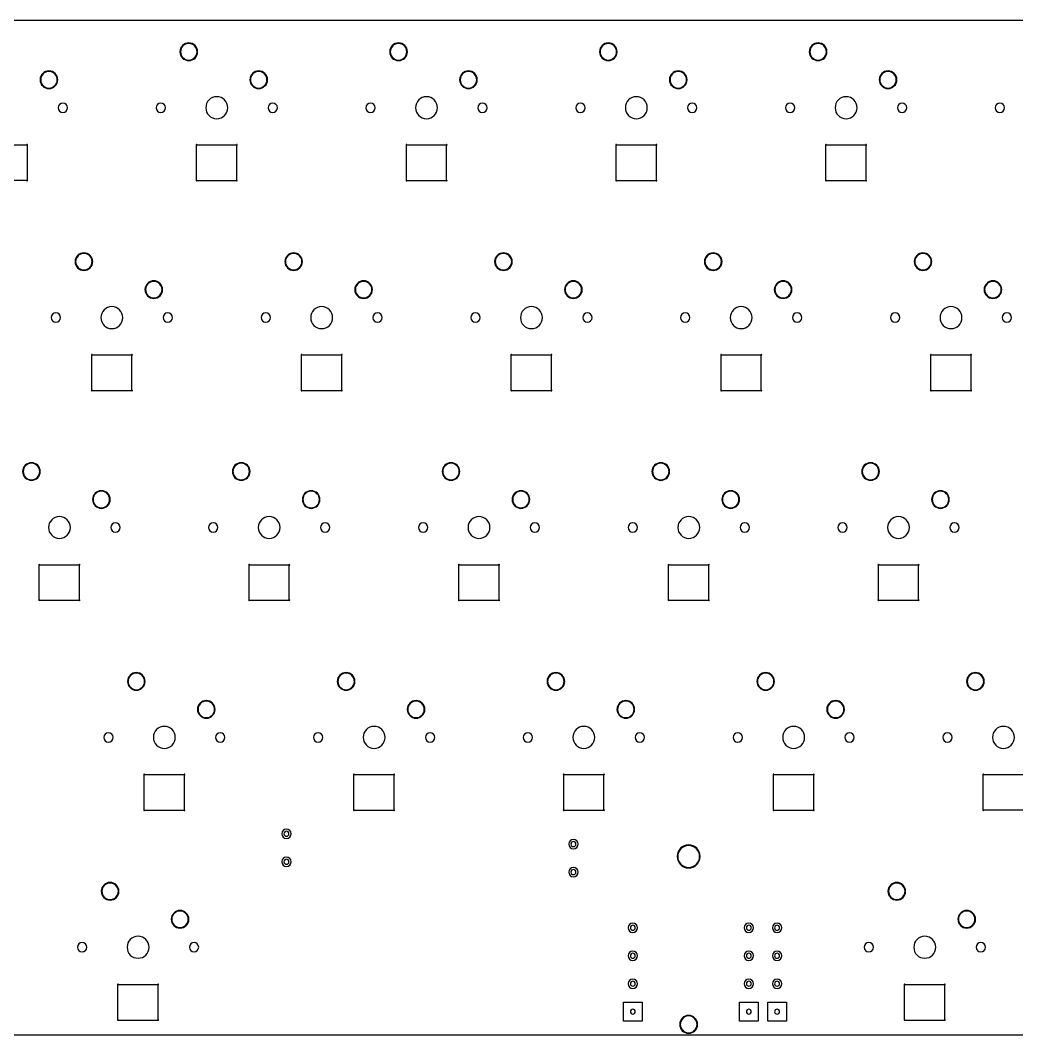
# Model space of a CAD drawing. Header units: millimetres. Extents: x 590 to 893, y 793 to 891.
# Drawn here: x 752.2 to 842.7, y 793.5 to 885.5 of the extents above; entities that cross this region are included whole.
import ezdxf

# ---------------------------------------------------------------- set-up
doc = ezdxf.new("R2010")
doc.units = ezdxf.units.MM
doc.layers.get('0').update_dxf_attribs({"linetype": 'CONTINUOUS'})

msp = doc.modelspace()

# ---------------------------------------------------------------- linework, layer by layer
for p, q in [((747.795, 885.539), (868.048, 885.539)), ((768.194, 870.998), (768.194, 874.224)), ((768.194, 874.224), (771.846, 874.224)), ((771.846, 870.998), (771.846, 874.224)), ((787.244, 874.224), (790.896, 874.224)), ((787.244, 870.998), (787.244, 874.224)), ((790.896, 870.998), (790.896, 874.224)), ((806.294, 870.998), (806.294, 874.224)), ((806.294, 874.224), (809.946, 874.224)), ((809.946, 870.998), (809.946, 874.224)), ((825.344, 870.998), (825.344, 874.224)), ((825.344, 874.224), (828.996, 874.224)), ((828.996, 870.998), (828.996, 874.224)), ((768.194, 870.998), (771.846, 870.998)), ((787.244, 870.998), (790.896, 870.998)), ((806.294, 870.998), (809.946, 870.998)), ((825.344, 870.998), (828.996, 870.998)), ((758.669, 855.174), (762.321, 855.174)), ((758.669, 851.948), (758.669, 855.174)), ((762.321, 851.948), (762.321, 855.174)), ((777.719, 855.174), (781.371, 855.174)), ((777.719, 851.948), (777.719, 855.174)), ((781.371, 851.948), (781.371, 855.174)), ((796.769, 851.948), (796.769, 855.174)), ((796.769, 855.174), (800.421, 855.174)), ((800.421, 851.948), (800.421, 855.174)), ((815.819, 855.174), (819.471, 855.174)), ((815.819, 851.948), (815.819, 855.174)), ((819.471, 851.948), (819.471, 855.174)), ((834.869, 851.948), (834.869, 855.174)), ((834.869, 855.174), (838.521, 855.174)), ((838.521, 851.948), (838.521, 855.174)), ((758.669, 851.948), (762.321, 851.948)), ((777.719, 851.948), (781.371, 851.948)), ((796.769, 851.948), (800.421, 851.948)), ((815.819, 851.948), (819.471, 851.948)), ((834.869, 851.948), (838.521, 851.948)), ((753.906, 832.898), (753.906, 836.124)), ((753.906, 836.124), (757.559, 836.124)), ((757.559, 832.898), (757.559, 836.124)), ((772.956, 836.124), (776.609, 836.124)), ((772.956, 832.898), (772.956, 836.124)), ((776.609, 832.898), (776.609, 836.124)), ((792.006, 832.898), (792.006, 836.124)), ((792.006, 836.124), (795.659, 836.124)), ((795.659, 832.898), (795.659, 836.124)), ((811.056, 836.124), (814.709, 836.124)), ((811.056, 832.898), (811.056, 836.124)), ((814.709, 832.898), (814.709, 836.124)), ((830.106, 832.898), (830.106, 836.124)), ((830.106, 836.124), (833.759, 836.124)), ((833.759, 832.898), (833.759, 836.124)), ((753.906, 832.898), (757.559, 832.898)), ((772.956, 832.898), (776.609, 832.898)), ((792.006, 832.898), (795.659, 832.898)), ((811.056, 832.898), (814.709, 832.898)), ((830.106, 832.898), (833.759, 832.898)), ((763.431, 817.074), (767.084, 817.074)), ((763.431, 813.848), (763.431, 817.074)), ((767.084, 813.848), (767.084, 817.074)), ((782.481, 817.074), (786.134, 817.074)), ((782.481, 813.848), (782.481, 817.074)), ((786.134, 813.848), (786.134, 817.074)), ((801.531, 817.074), (805.184, 817.074)), ((801.531, 813.848), (801.531, 817.074)), ((805.184, 813.848), (805.184, 817.074)), ((820.581, 817.074), (824.234, 817.074)), ((820.581, 813.848), (820.581, 817.074)), ((824.234, 813.848), (824.234, 817.074)), ((763.431, 813.848), (767.084, 813.848)), ((782.481, 813.848), (786.134, 813.848)), ((801.531, 813.848), (805.184, 813.848)), ((820.581, 813.848), (824.234, 813.848)), ((761.05, 798.024), (764.703, 798.024)), ((761.05, 794.798), (761.05, 798.024)), ((764.703, 794.798), (764.703, 798.024)), ((832.488, 794.798), (832.488, 798.024)), ((832.488, 798.024), (836.14, 798.024)), ((836.14, 794.798), (836.14, 798.024)), ((761.05, 794.798), (764.703, 794.798)), ((832.488, 794.798), (836.14, 794.798)), ((592.219, 793.464), (890.67, 793.464))]:
    msp.add_line(p, q)
for points in [[(752.796, 870.998), (749.144, 870.998), (749.144, 874.224), (752.796, 874.224)], [(843.284, 817.074), (843.284, 813.848), (839.631, 813.848), (839.631, 817.074)], [(806.951, 796.405), (808.654, 796.405), (808.654, 794.702), (806.951, 794.702)], [(819.189, 796.405), (819.189, 794.702), (817.486, 794.702), (817.486, 796.405)], [(820.051, 794.702), (820.051, 796.405), (821.754, 796.405), (821.754, 794.702)]]:
    msp.add_lwpolyline(points, close=True)
for centre, radius, start, end in [((767.48, 882.682), 0.801, 0, 180), ((767.48, 882.682), 0.75, 0, 180), ((786.53, 882.682), 0.801, 0, 180), ((786.53, 882.682), 0.75, 0, 180), ((805.58, 882.682), 0.801, 0, 180), ((805.58, 882.682), 0.75, 0, 180), ((824.63, 882.682), 0.801, 0, 180), ((824.63, 882.682), 0.75, 0, 180), ((767.48, 882.682), 0.801, -180, 0), ((767.48, 882.682), 0.75, -180, 0), ((786.53, 882.682), 0.801, -180, 0), ((786.53, 882.682), 0.75, -180, 0), ((805.58, 882.682), 0.801, -180, 0), ((805.58, 882.682), 0.75, -180, 0), ((824.63, 882.682), 0.801, -180, 0), ((824.63, 882.682), 0.75, -180, 0), ((754.78, 880.142), 0.801, 0, 180), ((754.78, 880.142), 0.75, 0, 180), ((773.83, 880.142), 0.801, 0, 180), ((773.83, 880.142), 0.75, 0, 180), ((792.88, 880.142), 0.801, 0, 180), ((792.88, 880.142), 0.75, 0, 180), ((811.93, 880.142), 0.801, 0, 180), ((811.93, 880.142), 0.75, 0, 180), ((830.98, 880.142), 0.801, 0, 180), ((830.98, 880.142), 0.75, 0, 180), ((754.78, 880.142), 0.801, -180, 0), ((754.78, 880.142), 0.75, -180, 0), ((773.83, 880.142), 0.801, -180, 0), ((773.83, 880.142), 0.75, -180, 0), ((792.88, 880.142), 0.801, -180, 0), ((792.88, 880.142), 0.75, -180, 0), ((811.93, 880.142), 0.801, -180, 0), ((811.93, 880.142), 0.75, -180, 0), ((830.98, 880.142), 0.801, -180, 0), ((830.98, 880.142), 0.75, -180, 0), ((770.02, 877.602), 0.995, 0, 180), ((770.02, 877.602), 0.995, 0, 180), ((789.07, 877.602), 0.995, 0, 180), ((789.07, 877.602), 0.995, 0, 180), ((808.12, 877.602), 0.995, 0, 180), ((808.12, 877.602), 0.995, 0, 180), ((827.17, 877.602), 0.995, 0, 180), ((827.17, 877.602), 0.995, 0, 180), ((756.05, 877.602), 0.425, 0, 180), ((756.05, 877.602), 0.425, 0, 180), ((756.05, 877.602), 0.425, -180, 0), ((756.05, 877.602), 0.425, -180, 0), ((764.94, 877.602), 0.425, 0, 180), ((764.94, 877.602), 0.425, 0, 180), ((764.94, 877.602), 0.425, -180, 0), ((764.94, 877.602), 0.425, -180, 0), ((770.02, 877.602), 0.995, -180, 0), ((770.02, 877.602), 0.995, -180, 0), ((775.1, 877.602), 0.425, 0, 180), ((775.1, 877.602), 0.425, 0, 180), ((775.1, 877.602), 0.425, -180, 0), ((775.1, 877.602), 0.425, -180, 0), ((783.99, 877.602), 0.425, 0, 180), ((783.99, 877.602), 0.425, 0, 180), ((783.99, 877.602), 0.425, -180, 0), ((783.99, 877.602), 0.425, -180, 0), ((789.07, 877.602), 0.995, -180, 0), ((789.07, 877.602), 0.995, -180, 0), ((794.15, 877.602), 0.425, 0, 180), ((794.15, 877.602), 0.425, 0, 180), ((794.15, 877.602), 0.425, -180, 0), ((794.15, 877.602), 0.425, -180, 0), ((803.04, 877.602), 0.425, 0, 180), ((803.04, 877.602), 0.425, 0, 180), ((803.04, 877.602), 0.425, -180, 0), ((803.04, 877.602), 0.425, -180, 0), ((808.12, 877.602), 0.995, -180, 0), ((808.12, 877.602), 0.995, -180, 0), ((813.2, 877.602), 0.425, 0, 180), ((813.2, 877.602), 0.425, 0, 180), ((813.2, 877.602), 0.425, -180, 0), ((813.2, 877.602), 0.425, -180, 0), ((822.09, 877.602), 0.425, 0, 180), ((822.09, 877.602), 0.425, 0, 180), ((822.09, 877.602), 0.425, -180, 0), ((822.09, 877.602), 0.425, -180, 0), ((827.17, 877.602), 0.995, -180, 0), ((827.17, 877.602), 0.995, -180, 0), ((832.25, 877.602), 0.425, 0, 180), ((832.25, 877.602), 0.425, 0, 180), ((832.25, 877.602), 0.425, -180, 0), ((832.25, 877.602), 0.425, -180, 0), ((841.14, 877.602), 0.425, 0, 180), ((841.14, 877.602), 0.425, 0, 180), ((841.14, 877.602), 0.425, -180, 0), ((841.14, 877.602), 0.425, -180, 0), ((752.796, 874.224), 0.0375, 0, 180), ((752.796, 874.224), 0.0375, 0, 180), ((752.796, 874.224), 0.0375, -180, 0), ((752.796, 874.224), 0.0375, -180, 0), ((768.194, 874.224), 0.0375, 0, 180), ((768.194, 874.224), 0.0375, 0, 180), ((768.194, 874.224), 0.0375, -180, 0), ((768.194, 874.224), 0.0375, -180, 0), ((771.846, 874.224), 0.0375, 0, 180), ((771.846, 874.224), 0.0375, 0, 180), ((771.846, 874.224), 0.0375, -180, 0), ((771.846, 874.224), 0.0375, -180, 0), ((787.244, 874.224), 0.0375, 0, 180), ((787.244, 874.224), 0.0375, 0, 180), ((787.244, 874.224), 0.0375, -180, 0), ((787.244, 874.224), 0.0375, -180, 0), ((790.896, 874.224), 0.0375, 0, 180), ((790.896, 874.224), 0.0375, 0, 180), ((790.896, 874.224), 0.0375, -180, 0), ((790.896, 874.224), 0.0375, -180, 0), ((806.294, 874.224), 0.0375, 0, 180), ((806.294, 874.224), 0.0375, 0, 180), ((806.294, 874.224), 0.0375, -180, 0), ((806.294, 874.224), 0.0375, -180, 0), ((809.946, 874.224), 0.0375, 0, 180), ((809.946, 874.224), 0.0375, 0, 180), ((809.946, 874.224), 0.0375, -180, 0), ((809.946, 874.224), 0.0375, -180, 0), ((825.344, 874.224), 0.0375, 0, 180), ((825.344, 874.224), 0.0375, 0, 180), ((825.344, 874.224), 0.0375, -180, 0), ((825.344, 874.224), 0.0375, -180, 0), ((828.996, 874.224), 0.0375, 0, 180), ((828.996, 874.224), 0.0375, 0, 180), ((828.996, 874.224), 0.0375, -180, 0), ((828.996, 874.224), 0.0375, -180, 0), ((752.796, 870.998), 0.0375, 0, 180), ((752.796, 870.998), 0.0375, 0, 180), ((768.194, 870.998), 0.0375, 0, 180), ((768.194, 870.998), 0.0375, 0, 180), ((771.846, 870.998), 0.0375, 0, 180), ((771.846, 870.998), 0.0375, 0, 180), ((787.244, 870.998), 0.0375, 0, 180), ((787.244, 870.998), 0.0375, 0, 180), ((790.896, 870.998), 0.0375, 0, 180), ((790.896, 870.998), 0.0375, 0, 180), ((806.294, 870.998), 0.0375, 0, 180), ((806.294, 870.998), 0.0375, 0, 180), ((809.946, 870.998), 0.0375, 0, 180), ((809.946, 870.998), 0.0375, 0, 180), ((825.344, 870.998), 0.0375, 0, 180), ((825.344, 870.998), 0.0375, 0, 180), ((828.996, 870.998), 0.0375, 0, 180), ((828.996, 870.998), 0.0375, 0, 180), ((752.796, 870.998), 0.0375, -180, 0), ((752.796, 870.998), 0.0375, -180, 0), ((768.194, 870.998), 0.0375, -180, 0), ((768.194, 870.998), 0.0375, -180, 0), ((771.846, 870.998), 0.0375, -180, 0), ((771.846, 870.998), 0.0375, -180, 0), ((787.244, 870.998), 0.0375, -180, 0), ((787.244, 870.998), 0.0375, -180, 0), ((790.896, 870.998), 0.0375, -180, 0), ((790.896, 870.998), 0.0375, -180, 0), ((806.294, 870.998), 0.0375, -180, 0), ((806.294, 870.998), 0.0375, -180, 0), ((809.946, 870.998), 0.0375, -180, 0), ((809.946, 870.998), 0.0375, -180, 0), ((825.344, 870.998), 0.0375, -180, 0), ((825.344, 870.998), 0.0375, -180, 0), ((828.996, 870.998), 0.0375, -180, 0), ((828.996, 870.998), 0.0375, -180, 0), ((757.955, 863.632), 0.801, 0, 180), ((757.955, 863.632), 0.75, 0, 180), ((777.005, 863.632), 0.801, 0, 180), ((777.005, 863.632), 0.75, 0, 180), ((796.055, 863.632), 0.801, 0, 180), ((796.055, 863.632), 0.75, 0, 180), ((815.105, 863.632), 0.801, 0, 180), ((815.105, 863.632), 0.75, 0, 180), ((834.155, 863.632), 0.801, 0, 180), ((834.155, 863.632), 0.75, 0, 180), ((757.955, 863.632), 0.801, -180, 0), ((757.955, 863.632), 0.75, -180, 0), ((777.005, 863.632), 0.801, -180, 0), ((777.005, 863.632), 0.75, -180, 0), ((796.055, 863.632), 0.801, -180, 0), ((796.055, 863.632), 0.75, -180, 0), ((815.105, 863.632), 0.801, -180, 0), ((815.105, 863.632), 0.75, -180, 0), ((834.155, 863.632), 0.801, -180, 0), ((834.155, 863.632), 0.75, -180, 0), ((764.305, 861.092), 0.801, 0, 180), ((764.305, 861.092), 0.75, 0, 180), ((783.355, 861.092), 0.801, 0, 180), ((783.355, 861.092), 0.75, 0, 180), ((802.405, 861.092), 0.801, 0, 180), ((802.405, 861.092), 0.75, 0, 180), ((821.455, 861.092), 0.801, 0, 180), ((821.455, 861.092), 0.75, 0, 180), ((840.505, 861.092), 0.801, 0, 180), ((840.505, 861.092), 0.75, 0, 180), ((764.305, 861.092), 0.801, -180, 0), ((764.305, 861.092), 0.75, -180, 0), ((783.355, 861.092), 0.801, -180, 0), ((783.355, 861.092), 0.75, -180, 0), ((802.405, 861.092), 0.801, -180, 0), ((802.405, 861.092), 0.75, -180, 0), ((821.455, 861.092), 0.801, -180, 0), ((821.455, 861.092), 0.75, -180, 0), ((840.505, 861.092), 0.801, -180, 0), ((840.505, 861.092), 0.75, -180, 0), ((760.495, 858.552), 0.995, 0, 180), ((760.495, 858.552), 0.995, 0, 180), ((779.545, 858.552), 0.995, 0, 180), ((779.545, 858.552), 0.995, 0, 180), ((798.595, 858.552), 0.995, 0, 180), ((798.595, 858.552), 0.995, 0, 180), ((817.645, 858.552), 0.995, 0, 180), ((817.645, 858.552), 0.995, 0, 180), ((836.695, 858.552), 0.995, 0, 180), ((836.695, 858.552), 0.995, 0, 180), ((755.415, 858.552), 0.425, 0, 180), ((755.415, 858.552), 0.425, 0, 180), ((755.415, 858.552), 0.425, -180, 0), ((755.415, 858.552), 0.425, -180, 0), ((760.495, 858.552), 0.995, -180, 0), ((760.495, 858.552), 0.995, -180, 0), ((765.575, 858.552), 0.425, 0, 180), ((765.575, 858.552), 0.425, 0, 180), ((765.575, 858.552), 0.425, -180, 0), ((765.575, 858.552), 0.425, -180, 0), ((774.465, 858.552), 0.425, 0, 180), ((774.465, 858.552), 0.425, 0, 180), ((774.465, 858.552), 0.425, -180, 0), ((774.465, 858.552), 0.425, -180, 0), ((779.545, 858.552), 0.995, -180, 0), ((779.545, 858.552), 0.995, -180, 0), ((784.625, 858.552), 0.425, 0, 180), ((784.625, 858.552), 0.425, 0, 180), ((784.625, 858.552), 0.425, -180, 0), ((784.625, 858.552), 0.425, -180, 0), ((793.515, 858.552), 0.425, 0, 180), ((793.515, 858.552), 0.425, 0, 180), ((793.515, 858.552), 0.425, -180, 0), ((793.515, 858.552), 0.425, -180, 0), ((798.595, 858.552), 0.995, -180, 0), ((798.595, 858.552), 0.995, -180, 0), ((803.675, 858.552), 0.425, 0, 180), ((803.675, 858.552), 0.425, 0, 180), ((803.675, 858.552), 0.425, -180, 0), ((803.675, 858.552), 0.425, -180, 0), ((812.565, 858.552), 0.425, 0, 180), ((812.565, 858.552), 0.425, 0, 180), ((812.565, 858.552), 0.425, -180, 0), ((812.565, 858.552), 0.425, -180, 0), ((817.645, 858.552), 0.995, -180, 0), ((817.645, 858.552), 0.995, -180, 0), ((822.725, 858.552), 0.425, 0, 180), ((822.725, 858.552), 0.425, 0, 180), ((822.725, 858.552), 0.425, -180, 0), ((822.725, 858.552), 0.425, -180, 0), ((831.615, 858.552), 0.425, 0, 180), ((831.615, 858.552), 0.425, 0, 180), ((831.615, 858.552), 0.425, -180, 0), ((831.615, 858.552), 0.425, -180, 0), ((836.695, 858.552), 0.995, -180, 0), ((836.695, 858.552), 0.995, -180, 0), ((841.775, 858.552), 0.425, 0, 180), ((841.775, 858.552), 0.425, 0, 180), ((841.775, 858.552), 0.425, -180, 0), ((841.775, 858.552), 0.425, -180, 0), ((758.669, 855.174), 0.0375, 0, 180), ((758.669, 855.174), 0.0375, 0, 180), ((758.669, 855.174), 0.0375, -180, 0), ((758.669, 855.174), 0.0375, -180, 0), ((762.321, 855.174), 0.0375, 0, 180), ((762.321, 855.174), 0.0375, 0, 180), ((762.321, 855.174), 0.0375, -180, 0), ((762.321, 855.174), 0.0375, -180, 0), ((777.719, 855.174), 0.0375, 0, 180), ((777.719, 855.174), 0.0375, 0, 180), ((777.719, 855.174), 0.0375, -180, 0), ((777.719, 855.174), 0.0375, -180, 0), ((781.371, 855.174), 0.0375, 0, 180), ((781.371, 855.174), 0.0375, 0, 180), ((781.371, 855.174), 0.0375, -180, 0), ((781.371, 855.174), 0.0375, -180, 0), ((796.769, 855.174), 0.0375, 0, 180), ((796.769, 855.174), 0.0375, 0, 180), ((796.769, 855.174), 0.0375, -180, 0), ((796.769, 855.174), 0.0375, -180, 0), ((800.421, 855.174), 0.0375, 0, 180), ((800.421, 855.174), 0.0375, 0, 180), ((800.421, 855.174), 0.0375, -180, 0), ((800.421, 855.174), 0.0375, -180, 0), ((815.819, 855.174), 0.0375, 0, 180), ((815.819, 855.174), 0.0375, 0, 180), ((815.819, 855.174), 0.0375, -180, 0), ((815.819, 855.174), 0.0375, -180, 0), ((819.471, 855.174), 0.0375, 0, 180), ((819.471, 855.174), 0.0375, 0, 180), ((819.471, 855.174), 0.0375, -180, 0), ((819.471, 855.174), 0.0375, -180, 0), ((834.869, 855.174), 0.0375, 0, 180), ((834.869, 855.174), 0.0375, 0, 180), ((834.869, 855.174), 0.0375, -180, 0), ((834.869, 855.174), 0.0375, -180, 0), ((838.521, 855.174), 0.0375, 0, 180), ((838.521, 855.174), 0.0375, 0, 180), ((838.521, 855.174), 0.0375, -180, 0), ((838.521, 855.174), 0.0375, -180, 0), ((758.669, 851.948), 0.0375, 0, 180), ((758.669, 851.948), 0.0375, 0, 180), ((758.669, 851.948), 0.0375, -180, 0), ((758.669, 851.948), 0.0375, -180, 0), ((762.321, 851.948), 0.0375, 0, 180), ((762.321, 851.948), 0.0375, 0, 180), ((762.321, 851.948), 0.0375, -180, 0), ((762.321, 851.948), 0.0375, -180, 0), ((777.719, 851.948), 0.0375, 0, 180), ((777.719, 851.948), 0.0375, 0, 180), ((777.719, 851.948), 0.0375, -180, 0), ((777.719, 851.948), 0.0375, -180, 0), ((781.371, 851.948), 0.0375, 0, 180), ((781.371, 851.948), 0.0375, 0, 180), ((781.371, 851.948), 0.0375, -180, 0), ((781.371, 851.948), 0.0375, -180, 0), ((796.769, 851.948), 0.0375, 0, 180), ((796.769, 851.948), 0.0375, 0, 180), ((796.769, 851.948), 0.0375, -180, 0), ((796.769, 851.948), 0.0375, -180, 0), ((800.421, 851.948), 0.0375, 0, 180), ((800.421, 851.948), 0.0375, 0, 180), ((800.421, 851.948), 0.0375, -180, 0), ((800.421, 851.948), 0.0375, -180, 0), ((815.819, 851.948), 0.0375, 0, 180), ((815.819, 851.948), 0.0375, 0, 180), ((815.819, 851.948), 0.0375, -180, 0), ((815.819, 851.948), 0.0375, -180, 0), ((819.471, 851.948), 0.0375, 0, 180), ((819.471, 851.948), 0.0375, 0, 180), ((819.471, 851.948), 0.0375, -180, 0), ((819.471, 851.948), 0.0375, -180, 0), ((834.869, 851.948), 0.0375, 0, 180), ((834.869, 851.948), 0.0375, 0, 180), ((834.869, 851.948), 0.0375, -180, 0), ((834.869, 851.948), 0.0375, -180, 0), ((838.521, 851.948), 0.0375, 0, 180), ((838.521, 851.948), 0.0375, 0, 180), ((838.521, 851.948), 0.0375, -180, 0), ((838.521, 851.948), 0.0375, -180, 0), ((753.193, 844.582), 0.801, 0, 180), ((753.193, 844.582), 0.75, 0, 180), ((772.243, 844.582), 0.801, 0, 180), ((772.243, 844.582), 0.75, 0, 180), ((791.293, 844.582), 0.801, 0, 180), ((791.293, 844.582), 0.75, 0, 180), ((810.343, 844.582), 0.801, 0, 180), ((810.343, 844.582), 0.75, 0, 180), ((829.393, 844.582), 0.801, 0, 180), ((829.393, 844.582), 0.75, 0, 180), ((753.193, 844.582), 0.801, -180, 0), ((753.193, 844.582), 0.75, -180, 0), ((772.243, 844.582), 0.801, -180, 0), ((772.243, 844.582), 0.75, -180, 0), ((791.293, 844.582), 0.801, -180, 0), ((791.293, 844.582), 0.75, -180, 0), ((810.343, 844.582), 0.801, -180, 0), ((810.343, 844.582), 0.75, -180, 0), ((829.393, 844.582), 0.801, -180, 0), ((829.393, 844.582), 0.75, -180, 0), ((759.543, 842.042), 0.801, 0, 180), ((759.543, 842.042), 0.75, 0, 180), ((778.593, 842.042), 0.801, 0, 180), ((778.593, 842.042), 0.75, 0, 180), ((797.643, 842.042), 0.801, 0, 180), ((797.643, 842.042), 0.75, 0, 180), ((816.693, 842.042), 0.801, 0, 180), ((816.693, 842.042), 0.75, 0, 180), ((835.743, 842.042), 0.801, 0, 180), ((835.743, 842.042), 0.75, 0, 180), ((759.543, 842.042), 0.801, -180, 0), ((759.543, 842.042), 0.75, -180, 0), ((778.593, 842.042), 0.801, -180, 0), ((778.593, 842.042), 0.75, -180, 0), ((797.643, 842.042), 0.801, -180, 0), ((797.643, 842.042), 0.75, -180, 0), ((816.693, 842.042), 0.801, -180, 0), ((816.693, 842.042), 0.75, -180, 0), ((835.743, 842.042), 0.801, -180, 0), ((835.743, 842.042), 0.75, -180, 0), ((755.733, 839.502), 0.995, 0, 180), ((755.733, 839.502), 0.995, 0, 180), ((760.813, 839.502), 0.425, 0, 180), ((760.813, 839.502), 0.425, 0, 180), ((769.703, 839.502), 0.425, 0, 180), ((769.703, 839.502), 0.425, 0, 180), ((774.783, 839.502), 0.995, 0, 180), ((774.783, 839.502), 0.995, 0, 180), ((779.863, 839.502), 0.425, 0, 180), ((779.863, 839.502), 0.425, 0, 180), ((788.753, 839.502), 0.425, 0, 180), ((788.753, 839.502), 0.425, 0, 180), ((793.833, 839.502), 0.995, 0, 180), ((793.833, 839.502), 0.995, 0, 180), ((798.913, 839.502), 0.425, 0, 180), ((798.913, 839.502), 0.425, 0, 180), ((807.803, 839.502), 0.425, 0, 180), ((807.803, 839.502), 0.425, 0, 180), ((812.883, 839.502), 0.995, 0, 180), ((812.883, 839.502), 0.995, 0, 180), ((817.963, 839.502), 0.425, 0, 180), ((817.963, 839.502), 0.425, 0, 180), ((826.853, 839.502), 0.425, 0, 180), ((826.853, 839.502), 0.425, 0, 180), ((831.933, 839.502), 0.995, 0, 180), ((831.933, 839.502), 0.995, 0, 180), ((837.013, 839.502), 0.425, 0, 180), ((837.013, 839.502), 0.425, 0, 180), ((755.733, 839.502), 0.995, -180, 0), ((755.733, 839.502), 0.995, -180, 0), ((760.813, 839.502), 0.425, -180, 0), ((760.813, 839.502), 0.425, -180, 0), ((769.703, 839.502), 0.425, -180, 0), ((769.703, 839.502), 0.425, -180, 0), ((774.783, 839.502), 0.995, -180, 0), ((774.783, 839.502), 0.995, -180, 0), ((779.863, 839.502), 0.425, -180, 0), ((779.863, 839.502), 0.425, -180, 0), ((788.753, 839.502), 0.425, -180, 0), ((788.753, 839.502), 0.425, -180, 0), ((793.833, 839.502), 0.995, -180, 0), ((793.833, 839.502), 0.995, -180, 0), ((798.913, 839.502), 0.425, -180, 0), ((798.913, 839.502), 0.425, -180, 0), ((807.803, 839.502), 0.425, -180, 0), ((807.803, 839.502), 0.425, -180, 0), ((812.883, 839.502), 0.995, -180, 0), ((812.883, 839.502), 0.995, -180, 0), ((817.963, 839.502), 0.425, -180, 0), ((817.963, 839.502), 0.425, -180, 0), ((826.853, 839.502), 0.425, -180, 0), ((826.853, 839.502), 0.425, -180, 0), ((831.933, 839.502), 0.995, -180, 0), ((831.933, 839.502), 0.995, -180, 0), ((837.013, 839.502), 0.425, -180, 0), ((837.013, 839.502), 0.425, -180, 0), ((753.906, 836.124), 0.0375, 0, 180), ((753.906, 836.124), 0.0375, 0, 180), ((753.906, 836.124), 0.0375, -180, 0), ((753.906, 836.124), 0.0375, -180, 0), ((757.559, 836.124), 0.0375, 0, 180), ((757.559, 836.124), 0.0375, 0, 180), ((757.559, 836.124), 0.0375, -180, 0), ((757.559, 836.124), 0.0375, -180, 0), ((772.956, 836.124), 0.0375, 0, 180), ((772.956, 836.124), 0.0375, 0, 180), ((772.956, 836.124), 0.0375, -180, 0), ((772.956, 836.124), 0.0375, -180, 0), ((776.609, 836.124), 0.0375, 0, 180), ((776.609, 836.124), 0.0375, 0, 180), ((776.609, 836.124), 0.0375, -180, 0), ((776.609, 836.124), 0.0375, -180, 0), ((792.006, 836.124), 0.0375, 0, 180), ((792.006, 836.124), 0.0375, 0, 180), ((792.006, 836.124), 0.0375, -180, 0), ((792.006, 836.124), 0.0375, -180, 0), ((795.659, 836.124), 0.0375, 0, 180), ((795.659, 836.124), 0.0375, 0, 180), ((795.659, 836.124), 0.0375, -180, 0), ((795.659, 836.124), 0.0375, -180, 0), ((811.056, 836.124), 0.0375, 0, 180), ((811.056, 836.124), 0.0375, 0, 180), ((811.056, 836.124), 0.0375, -180, 0), ((811.056, 836.124), 0.0375, -180, 0), ((814.709, 836.124), 0.0375, 0, 180), ((814.709, 836.124), 0.0375, 0, 180), ((814.709, 836.124), 0.0375, -180, 0), ((814.709, 836.124), 0.0375, -180, 0), ((830.106, 836.124), 0.0375, 0, 180), ((830.106, 836.124), 0.0375, 0, 180), ((830.106, 836.124), 0.0375, -180, 0), ((830.106, 836.124), 0.0375, -180, 0), ((833.759, 836.124), 0.0375, 0, 180), ((833.759, 836.124), 0.0375, 0, 180), ((833.759, 836.124), 0.0375, -180, 0), ((833.759, 836.124), 0.0375, -180, 0), ((753.906, 832.898), 0.0375, 0, 180), ((753.906, 832.898), 0.0375, 0, 180), ((753.906, 832.898), 0.0375, -180, 0), ((753.906, 832.898), 0.0375, -180, 0), ((757.559, 832.898), 0.0375, 0, 180), ((757.559, 832.898), 0.0375, 0, 180), ((757.559, 832.898), 0.0375, -180, 0), ((757.559, 832.898), 0.0375, -180, 0), ((772.956, 832.898), 0.0375, 0, 180), ((772.956, 832.898), 0.0375, 0, 180), ((772.956, 832.898), 0.0375, -180, 0), ((772.956, 832.898), 0.0375, -180, 0), ((776.609, 832.898), 0.0375, 0, 180), ((776.609, 832.898), 0.0375, 0, 180), ((776.609, 832.898), 0.0375, -180, 0), ((776.609, 832.898), 0.0375, -180, 0), ((792.006, 832.898), 0.0375, 0, 180), ((792.006, 832.898), 0.0375, 0, 180), ((792.006, 832.898), 0.0375, -180, 0), ((792.006, 832.898), 0.0375, -180, 0), ((795.659, 832.898), 0.0375, 0, 180), ((795.659, 832.898), 0.0375, 0, 180), ((795.659, 832.898), 0.0375, -180, 0), ((795.659, 832.898), 0.0375, -180, 0), ((811.056, 832.898), 0.0375, 0, 180), ((811.056, 832.898), 0.0375, 0, 180), ((811.056, 832.898), 0.0375, -180, 0), ((811.056, 832.898), 0.0375, -180, 0), ((814.709, 832.898), 0.0375, 0, 180), ((814.709, 832.898), 0.0375, 0, 180), ((814.709, 832.898), 0.0375, -180, 0), ((814.709, 832.898), 0.0375, -180, 0), ((830.106, 832.898), 0.0375, 0, 180), ((830.106, 832.898), 0.0375, 0, 180), ((830.106, 832.898), 0.0375, -180, 0), ((830.106, 832.898), 0.0375, -180, 0), ((833.759, 832.898), 0.0375, 0, 180), ((833.759, 832.898), 0.0375, 0, 180), ((833.759, 832.898), 0.0375, -180, 0), ((833.759, 832.898), 0.0375, -180, 0), ((762.718, 825.532), 0.801, 0, 180), ((762.718, 825.532), 0.75, 0, 180), ((781.768, 825.532), 0.801, 0, 180), ((781.768, 825.532), 0.75, 0, 180), ((800.818, 825.532), 0.801, 0, 180), ((800.818, 825.532), 0.75, 0, 180), ((819.868, 825.532), 0.801, 0, 180), ((819.868, 825.532), 0.75, 0, 180), ((838.918, 825.532), 0.801, 0, 180), ((838.918, 825.532), 0.75, 0, 180), ((762.718, 825.532), 0.801, -180, 0), ((762.718, 825.532), 0.75, -180, 0), ((781.768, 825.532), 0.801, -180, 0), ((781.768, 825.532), 0.75, -180, 0), ((800.818, 825.532), 0.801, -180, 0), ((800.818, 825.532), 0.75, -180, 0), ((819.868, 825.532), 0.801, -180, 0), ((819.868, 825.532), 0.75, -180, 0), ((838.918, 825.532), 0.801, -180, 0), ((838.918, 825.532), 0.75, -180, 0), ((769.068, 822.992), 0.801, 0, 180), ((769.068, 822.992), 0.75, 0, 180), ((788.118, 822.992), 0.801, 0, 180), ((788.118, 822.992), 0.75, 0, 180), ((807.168, 822.992), 0.801, 0, 180), ((807.168, 822.992), 0.75, 0, 180), ((826.218, 822.992), 0.801, 0, 180), ((826.218, 822.992), 0.75, 0, 180), ((769.068, 822.992), 0.801, -180, 0), ((769.068, 822.992), 0.75, -180, 0), ((788.118, 822.992), 0.801, -180, 0), ((788.118, 822.992), 0.75, -180, 0), ((807.168, 822.992), 0.801, -180, 0), ((807.168, 822.992), 0.75, -180, 0), ((826.218, 822.992), 0.801, -180, 0), ((826.218, 822.992), 0.75, -180, 0), ((765.258, 820.452), 0.995, 0, 180), ((765.258, 820.452), 0.995, 0, 180), ((784.308, 820.452), 0.995, 0, 180), ((784.308, 820.452), 0.995, 0, 180), ((803.358, 820.452), 0.995, 0, 180), ((803.358, 820.452), 0.995, 0, 180), ((822.408, 820.452), 0.995, 0, 180), ((822.408, 820.452), 0.995, 0, 180), ((841.458, 820.452), 0.995, 0, 180), ((841.458, 820.452), 0.995, 0, 180), ((760.178, 820.452), 0.425, 0, 180), ((760.178, 820.452), 0.425, 0, 180), ((760.178, 820.452), 0.425, -180, 0), ((760.178, 820.452), 0.425, -180, 0), ((765.258, 820.452), 0.995, -180, 0), ((765.258, 820.452), 0.995, -180, 0), ((770.338, 820.452), 0.425, 0, 180), ((770.338, 820.452), 0.425, 0, 180), ((770.338, 820.452), 0.425, -180, 0), ((770.338, 820.452), 0.425, -180, 0), ((779.228, 820.452), 0.425, 0, 180), ((779.228, 820.452), 0.425, 0, 180), ((779.228, 820.452), 0.425, -180, 0), ((779.228, 820.452), 0.425, -180, 0), ((784.308, 820.452), 0.995, -180, 0), ((784.308, 820.452), 0.995, -180, 0), ((789.388, 820.452), 0.425, 0, 180), ((789.388, 820.452), 0.425, 0, 180), ((789.388, 820.452), 0.425, -180, 0), ((789.388, 820.452), 0.425, -180, 0), ((798.278, 820.452), 0.425, 0, 180), ((798.278, 820.452), 0.425, 0, 180), ((798.278, 820.452), 0.425, -180, 0), ((798.278, 820.452), 0.425, -180, 0), ((803.358, 820.452), 0.995, -180, 0), ((803.358, 820.452), 0.995, -180, 0), ((808.438, 820.452), 0.425, 0, 180), ((808.438, 820.452), 0.425, 0, 180), ((808.438, 820.452), 0.425, -180, 0), ((808.438, 820.452), 0.425, -180, 0), ((817.328, 820.452), 0.425, 0, 180), ((817.328, 820.452), 0.425, 0, 180), ((817.328, 820.452), 0.425, -180, 0), ((817.328, 820.452), 0.425, -180, 0), ((822.408, 820.452), 0.995, -180, 0), ((822.408, 820.452), 0.995, -180, 0), ((827.488, 820.452), 0.425, 0, 180), ((827.488, 820.452), 0.425, 0, 180), ((827.488, 820.452), 0.425, -180, 0), ((827.488, 820.452), 0.425, -180, 0), ((836.378, 820.452), 0.425, 0, 180), ((836.378, 820.452), 0.425, 0, 180), ((836.378, 820.452), 0.425, -180, 0), ((836.378, 820.452), 0.425, -180, 0), ((841.458, 820.452), 0.995, -180, 0), ((841.458, 820.452), 0.995, -180, 0), ((763.431, 817.074), 0.0375, 0, 180), ((763.431, 817.074), 0.0375, 0, 180), ((763.431, 817.074), 0.0375, -180, 0), ((763.431, 817.074), 0.0375, -180, 0), ((767.084, 817.074), 0.0375, 0, 180), ((767.084, 817.074), 0.0375, 0, 180), ((767.084, 817.074), 0.0375, -180, 0), ((767.084, 817.074), 0.0375, -180, 0), ((782.481, 817.074), 0.0375, 0, 180), ((782.481, 817.074), 0.0375, 0, 180), ((782.481, 817.074), 0.0375, -180, 0), ((782.481, 817.074), 0.0375, -180, 0), ((786.134, 817.074), 0.0375, 0, 180), ((786.134, 817.074), 0.0375, 0, 180), ((786.134, 817.074), 0.0375, -180, 0), ((786.134, 817.074), 0.0375, -180, 0), ((801.531, 817.074), 0.0375, 0, 180), ((801.531, 817.074), 0.0375, 0, 180), ((801.531, 817.074), 0.0375, -180, 0), ((801.531, 817.074), 0.0375, -180, 0), ((805.184, 817.074), 0.0375, 0, 180), ((805.184, 817.074), 0.0375, 0, 180), ((805.184, 817.074), 0.0375, -180, 0), ((805.184, 817.074), 0.0375, -180, 0), ((820.581, 817.074), 0.0375, 0, 180), ((820.581, 817.074), 0.0375, 0, 180), ((820.581, 817.074), 0.0375, -180, 0), ((820.581, 817.074), 0.0375, -180, 0), ((824.234, 817.074), 0.0375, 0, 180), ((824.234, 817.074), 0.0375, 0, 180), ((824.234, 817.074), 0.0375, -180, 0), ((824.234, 817.074), 0.0375, -180, 0), ((839.631, 817.074), 0.0375, 0, 180), ((839.631, 817.074), 0.0375, 0, 180), ((839.631, 817.074), 0.0375, -180, 0), ((839.631, 817.074), 0.0375, -180, 0), ((763.431, 813.848), 0.0375, 0, 180), ((763.431, 813.848), 0.0375, 0, 180), ((763.431, 813.848), 0.0375, -180, 0), ((763.431, 813.848), 0.0375, -180, 0), ((767.084, 813.848), 0.0375, 0, 180), ((767.084, 813.848), 0.0375, 0, 180), ((767.084, 813.848), 0.0375, -180, 0), ((767.084, 813.848), 0.0375, -180, 0), ((782.481, 813.848), 0.0375, 0, 180), ((782.481, 813.848), 0.0375, 0, 180), ((782.481, 813.848), 0.0375, -180, 0), ((782.481, 813.848), 0.0375, -180, 0), ((786.134, 813.848), 0.0375, 0, 180), ((786.134, 813.848), 0.0375, 0, 180), ((786.134, 813.848), 0.0375, -180, 0), ((786.134, 813.848), 0.0375, -180, 0), ((801.531, 813.848), 0.0375, 0, 180), ((801.531, 813.848), 0.0375, 0, 180), ((801.531, 813.848), 0.0375, -180, 0), ((801.531, 813.848), 0.0375, -180, 0), ((805.184, 813.848), 0.0375, 0, 180), ((805.184, 813.848), 0.0375, 0, 180), ((805.184, 813.848), 0.0375, -180, 0), ((805.184, 813.848), 0.0375, -180, 0), ((820.581, 813.848), 0.0375, 0, 180), ((820.581, 813.848), 0.0375, 0, 180), ((820.581, 813.848), 0.0375, -180, 0), ((820.581, 813.848), 0.0375, -180, 0), ((824.234, 813.848), 0.0375, 0, 180), ((824.234, 813.848), 0.0375, 0, 180), ((824.234, 813.848), 0.0375, -180, 0), ((824.234, 813.848), 0.0375, -180, 0), ((839.631, 813.848), 0.0375, 0, 180), ((839.631, 813.848), 0.0375, 0, 180), ((839.631, 813.848), 0.0375, -180, 0), ((839.631, 813.848), 0.0375, -180, 0), ((776.351, 811.708), 0.426, 90, 270), ((776.351, 811.708), 0.426, -90, 90), ((776.351, 811.708), 0.229, 90, 270), ((776.351, 811.708), 0.229, -90, 90), ((802.411, 810.768), 0.426, 90, 270), ((802.411, 810.768), 0.426, -90, 90), ((802.411, 810.768), 0.229, 90, 270), ((802.411, 810.768), 0.229, -90, 90), ((812.873, 809.642), 1.046, 0, 180), ((812.873, 809.642), 0.995, 0, 180), ((776.351, 809.168), 0.426, 90, 270), ((776.351, 809.168), 0.229, 90, 270), ((776.351, 809.168), 0.426, -90, 90), ((776.351, 809.168), 0.229, -90, 90), ((812.873, 809.642), 1.046, -180, 0), ((812.873, 809.642), 0.995, -180, 0), ((802.411, 808.228), 0.426, 90, 270), ((802.411, 808.228), 0.229, 90, 270), ((802.411, 808.228), 0.426, -90, 90), ((802.411, 808.228), 0.229, -90, 90), ((760.336, 806.482), 0.801, 0, 180), ((760.336, 806.482), 0.75, 0, 180), ((831.774, 806.482), 0.801, 0, 180), ((831.774, 806.482), 0.75, 0, 180), ((760.336, 806.482), 0.801, -180, 0), ((760.336, 806.482), 0.75, -180, 0), ((831.774, 806.482), 0.801, -180, 0), ((831.774, 806.482), 0.75, -180, 0), ((766.686, 803.942), 0.801, 0, 180), ((838.124, 803.942), 0.801, 0, 180), ((766.686, 803.942), 0.801, -180, 0), ((766.686, 803.942), 0.75, 0, 180), ((766.686, 803.942), 0.75, -180, 0), ((838.124, 803.942), 0.801, -180, 0), ((838.124, 803.942), 0.75, 0, 180), ((838.124, 803.942), 0.75, -180, 0), ((807.803, 803.173), 0.426, 90, 270), ((807.803, 803.173), 0.225, 90, 270), ((807.803, 803.173), 0.426, -90, 90), ((807.803, 803.173), 0.225, -90, 90), ((818.337, 803.173), 0.426, 90, 270), ((818.337, 803.173), 0.225, 90, 270), ((818.337, 803.173), 0.426, -90, 90), ((818.337, 803.173), 0.225, -90, 90), ((820.903, 803.173), 0.426, 90, 270), ((820.903, 803.173), 0.225, 90, 270), ((820.903, 803.173), 0.426, -90, 90), ((820.903, 803.173), 0.225, -90, 90), ((762.876, 801.402), 0.995, 0, 180), ((762.876, 801.402), 0.995, 0, 180), ((834.314, 801.402), 0.995, 0, 180), ((834.314, 801.402), 0.995, 0, 180), ((757.796, 801.402), 0.425, 0, 180), ((757.796, 801.402), 0.425, 0, 180), ((757.796, 801.402), 0.425, -180, 0), ((757.796, 801.402), 0.425, -180, 0), ((762.876, 801.402), 0.995, -180, 0), ((762.876, 801.402), 0.995, -180, 0), ((767.956, 801.402), 0.425, 0, 180), ((767.956, 801.402), 0.425, 0, 180), ((767.956, 801.402), 0.425, -180, 0), ((767.956, 801.402), 0.425, -180, 0), ((807.803, 800.633), 0.426, 90, 270), ((807.803, 800.633), 0.426, -90, 90), ((818.337, 800.633), 0.426, 90, 270), ((818.337, 800.633), 0.426, -90, 90), ((820.903, 800.633), 0.426, 90, 270), ((820.903, 800.633), 0.426, -90, 90), ((829.234, 801.402), 0.425, 0, 180), ((829.234, 801.402), 0.425, 0, 180), ((829.234, 801.402), 0.425, -180, 0), ((829.234, 801.402), 0.425, -180, 0), ((834.314, 801.402), 0.995, -180, 0), ((834.314, 801.402), 0.995, -180, 0), ((839.394, 801.402), 0.425, 0, 180), ((839.394, 801.402), 0.425, 0, 180), ((839.394, 801.402), 0.425, -180, 0), ((839.394, 801.402), 0.425, -180, 0), ((807.803, 800.633), 0.225, 90, 270), ((807.803, 800.633), 0.225, -90, 90), ((818.337, 800.633), 0.225, 90, 270), ((818.337, 800.633), 0.225, -90, 90), ((820.903, 800.633), 0.225, 90, 270), ((820.903, 800.633), 0.225, -90, 90), ((807.803, 798.093), 0.426, 90, 270), ((807.803, 798.093), 0.225, 90, 270), ((807.803, 798.093), 0.426, -90, 90), ((807.803, 798.093), 0.225, -90, 90), ((818.337, 798.093), 0.426, 90, 270), ((818.337, 798.093), 0.225, 90, 270), ((818.337, 798.093), 0.426, -90, 90), ((818.337, 798.093), 0.225, -90, 90), ((820.903, 798.093), 0.426, 90, 270), ((820.903, 798.093), 0.225, 90, 270), ((820.903, 798.093), 0.426, -90, 90), ((820.903, 798.093), 0.225, -90, 90), ((761.05, 798.024), 0.0375, 0, 180), ((761.05, 798.024), 0.0375, 0, 180), ((761.05, 798.024), 0.0375, -180, 0), ((761.05, 798.024), 0.0375, -180, 0), ((764.703, 798.024), 0.0375, 0, 180), ((764.703, 798.024), 0.0375, 0, 180), ((764.703, 798.024), 0.0375, -180, 0), ((764.703, 798.024), 0.0375, -180, 0), ((832.488, 798.024), 0.0375, 0, 180), ((832.488, 798.024), 0.0375, 0, 180), ((832.488, 798.024), 0.0375, -180, 0), ((832.488, 798.024), 0.0375, -180, 0), ((836.14, 798.024), 0.0375, 0, 180), ((836.14, 798.024), 0.0375, 0, 180), ((836.14, 798.024), 0.0375, -180, 0), ((836.14, 798.024), 0.0375, -180, 0), ((807.803, 795.553), 0.225, 90, 270), ((807.803, 795.553), 0.225, -90, 90), ((818.337, 795.553), 0.225, 90, 270), ((818.337, 795.553), 0.225, -90, 90), ((820.903, 795.553), 0.225, 90, 270), ((820.903, 795.553), 0.225, -90, 90), ((761.05, 794.798), 0.0375, 0, 180), ((761.05, 794.798), 0.0375, 0, 180), ((761.05, 794.798), 0.0375, -180, 0), ((761.05, 794.798), 0.0375, -180, 0), ((764.703, 794.798), 0.0375, 0, 180), ((764.703, 794.798), 0.0375, 0, 180), ((764.703, 794.798), 0.0375, -180, 0), ((764.703, 794.798), 0.0375, -180, 0), ((812.873, 794.402), 0.813, 0, 180), ((812.873, 794.402), 0.762, 0, 180), ((832.488, 794.798), 0.0375, 0, 180), ((832.488, 794.798), 0.0375, 0, 180), ((832.488, 794.798), 0.0375, -180, 0), ((832.488, 794.798), 0.0375, -180, 0), ((836.14, 794.798), 0.0375, 0, 180), ((836.14, 794.798), 0.0375, 0, 180), ((836.14, 794.798), 0.0375, -180, 0), ((836.14, 794.798), 0.0375, -180, 0), ((812.873, 794.402), 0.813, -180, 0), ((812.873, 794.402), 0.762, -180, 0)]:
    msp.add_arc(centre, radius, start, end)

doc.saveas('drawing.dxf')
